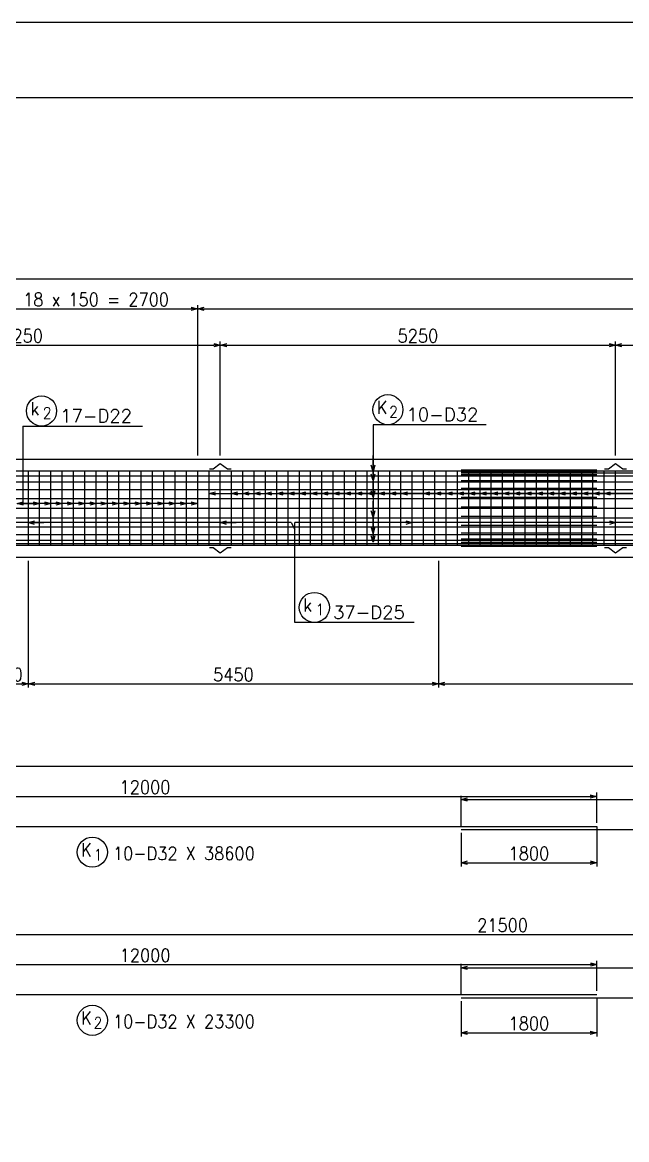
# Model space of a CAD drawing. Extents: x 92661 to 134711, y 44762 to 74462.
# Drawn here: x 100689 to 108716, y 59612 to 74462 of the extents above; entities that cross this region are included whole.
import ezdxf

# ---------------------------------------------------------------- set-up
doc = ezdxf.new("R2010")
doc.units = 0
doc.header["$LTSCALE"] = 300
doc.header["$MEASUREMENT"] = 0
doc.layers.get('0').update_dxf_attribs({"linetype": 'CONTINUOUS'})
doc.layers.get('DEFPOINTS').update_dxf_attribs({"linetype": 'CONTINUOUS'})
for name, color, linetype in [('スペーサー-2', 3, 'CONTINUOUS'), ('寸法', 1, 'CONTINUOUS'), ('引き出し横', 1, 'CONTINUOUS'), ('引き出し縦', 1, 'CONTINUOUS'), ('杭主筋', 2, 'CONTINUOUS'), ('枠', 7, 'CONTINUOUS'), ('構造', 3, 'CONTINUOUS'), ('肋筋', 3, 'CONTINUOUS'), ('鉄筋材料', 3, 'CONTINUOUS')]:
    doc.layers.add(name, color=color, linetype=linetype)
doc.styles.add('romans', font='ROMANS.shx', dxfattribs={"width": 0.9, "bigfont": 'EXTFONT.shx'})
doc.styles.add('ｽﾀｲﾙ1', font='ROMANS.shx', dxfattribs={"bigfont": 'EXTFONT.shx'})
doc.dimstyles.new('ST-50', dxfattribs={"dimscale": 50, "dimtxt": 3.5, "dimasz": 1.7, "dimexe": 1, "dimexo": 1, "dimgap": 1, "dimtad": 0, "dimdec": 0, "dimzin": 0, "dimdsep": 46, "dimtxsty": 'romans', "dimblk": 'OPEN30', "dimcen": 1, "dimdle": 3, "dimclrd": 1, "dimclre": 1, "dimclrt": 3, "dimaunit": 1, "dimadec": 0, "dimazin": 0, "dimtfac": 1, "dimtdec": 0, "dimtix": 1, "dimtmove": 2, "dimatfit": 3, "dimldrblk": 'NONE', "dimfxl": 0, "dimtvp": 0.7, "dimtolj": 1, "dimtzin": 0, "dimarcsym": 0})
doc.dimstyles.new('矢', dxfattribs={"dimscale": 50, "dimtxt": 3.5, "dimasz": 1.7, "dimexe": 1, "dimexo": 0.7, "dimgap": 0.09, "dimtad": 0, "dimdec": 0, "dimzin": 0, "dimdsep": 46, "dimtxsty": 'romans', "dimblk": 'OPEN30', "dimcen": 1, "dimdle": 1, "dimclrd": 1, "dimclre": 1, "dimclrt": 3, "dimaunit": 1, "dimadec": 0, "dimazin": 0, "dimtfac": 1, "dimtdec": 0, "dimtix": 1, "dimtmove": 2, "dimatfit": 3, "dimldrblk": 'OPEN30', "dimfxl": 0, "dimtvp": 0.7, "dimtolj": 1, "dimtzin": 0, "dimarcsym": 0})

# ---------------------------------------------------------------- blocks, each defined once
blk = doc.blocks.new('_Open30')
at = {"color": 0, "lineweight": -2}
for p, q in [((-1, 0.27), (0, 0)), ((0, 0), (-1, -0.27)), ((0, 0), (-1, 0))]:
    blk.add_line(p, q, dxfattribs=at)
blk = doc.blocks.new('*D15')
at = {"layer": 'DEFPOINTS', "color": 0, "linetype": 'Continuous'}
for p in [(103018, 70655), (100318, 68655), (103018, 68655)]:
    blk.add_point(p, dxfattribs=at)
at = {"layer": '引き出し横', "color": 1, "linetype": 'Continuous', "lineweight": -2}
for p, q in [((100318, 68705), (100318, 70705)), ((103018, 68705), (103018, 70705)), ((100403, 70655), (102933, 70655))]:
    blk.add_line(p, q, dxfattribs=at)
at = {"layer": '引き出し横', "color": 1, "linetype": 'Continuous', "lineweight": -2, "xscale": 85, "yscale": 85, "zscale": 85, "rotation": 180}
blk.add_blockref('_Open30', (100318, 70655), dxfattribs=at)
at = {"layer": '引き出し横', "color": 1, "linetype": 'Continuous', "lineweight": -2, "xscale": 85, "yscale": 85, "zscale": 85}
blk.add_blockref('_Open30', (103018, 70655), dxfattribs=at)
at = {"layer": '引き出し横', "color": 3, "linetype": 'Continuous', "insert": (101668, 70778), "char_height": 175, "attachment_point": 5, "style": 'romans'}
blk.add_mtext('\\A1;18 x 150 = 2700', dxfattribs=at)
blk = doc.blocks.new('_None')
blk = doc.blocks.new('*D16')
at = {"layer": 'DEFPOINTS', "color": 0, "linetype": 'Continuous'}
for p in [(117818, 62339), (96318, 61939), (117818, 61939)]:
    blk.add_point(p, dxfattribs=at)
at = {"layer": '寸法', "color": 1, "linetype": 'Continuous', "lineweight": -2}
for p, q in [((96318, 61989), (96318, 62389)), ((117818, 61989), (117818, 62389)), ((96403, 62339), (117733, 62339))]:
    blk.add_line(p, q, dxfattribs=at)
at = {"layer": '寸法', "color": 1, "linetype": 'Continuous', "lineweight": -2, "xscale": 85, "yscale": 85, "zscale": 85, "rotation": 180}
blk.add_blockref('_Open30', (96318, 62339), dxfattribs=at)
at = {"layer": '寸法', "color": 1, "linetype": 'Continuous', "lineweight": -2, "xscale": 85, "yscale": 85, "zscale": 85}
blk.add_blockref('_Open30', (117818, 62339), dxfattribs=at)
at = {"layer": '寸法', "color": 3, "linetype": 'Continuous', "insert": (107068, 62462), "char_height": 175, "attachment_point": 5, "style": 'romans'}
blk.add_mtext('\\A1;21500', dxfattribs=at)
blk = doc.blocks.new('*D17')
at = {"layer": 'DEFPOINTS', "color": 0, "linetype": 'Continuous'}
for p in [(130018, 64574), (96318, 64174), (130018, 64174)]:
    blk.add_point(p, dxfattribs=at)
at = {"layer": '寸法', "color": 1, "linetype": 'Continuous', "lineweight": -2}
for p, q in [((96318, 64224), (96318, 64624)), ((130018, 64224), (130018, 64624)), ((96403, 64574), (129933, 64574))]:
    blk.add_line(p, q, dxfattribs=at)
at = {"layer": '寸法', "color": 1, "linetype": 'Continuous', "lineweight": -2, "xscale": 85, "yscale": 85, "zscale": 85, "rotation": 180}
blk.add_blockref('_Open30', (96318, 64574), dxfattribs=at)
at = {"layer": '寸法', "color": 1, "linetype": 'Continuous', "lineweight": -2, "xscale": 85, "yscale": 85, "zscale": 85}
blk.add_blockref('_Open30', (130018, 64574), dxfattribs=at)
at = {"layer": '寸法', "color": 3, "linetype": 'Continuous', "insert": (113168, 64697), "char_height": 175, "attachment_point": 5, "style": 'romans'}
blk.add_mtext('\\A1;33700', dxfattribs=at)
blk = doc.blocks.new('*D18')
at = {"layer": 'DEFPOINTS', "color": 0, "linetype": 'Continuous'}
for p in [(103318, 70172), (98068, 68647), (103318, 68655)]:
    blk.add_point(p, dxfattribs=at)
at = {"layer": '寸法', "color": 1, "linetype": 'Continuous', "lineweight": -2}
for p, q in [((98068, 68697), (98068, 70222)), ((98153, 70172), (103233, 70172)), ((103318, 68705), (103318, 70222))]:
    blk.add_line(p, q, dxfattribs=at)
at = {"layer": '寸法', "color": 1, "linetype": 'Continuous', "lineweight": -2, "xscale": 85, "yscale": 85, "zscale": 85, "rotation": 180}
blk.add_blockref('_Open30', (98068, 70172), dxfattribs=at)
at = {"layer": '寸法', "color": 1, "linetype": 'Continuous', "lineweight": -2, "xscale": 85, "yscale": 85, "zscale": 85}
blk.add_blockref('_Open30', (103318, 70172), dxfattribs=at)
at = {"layer": '寸法', "color": 3, "linetype": 'Continuous', "insert": (100693, 70295), "char_height": 175, "attachment_point": 5, "style": 'romans'}
blk.add_mtext('\\A1;5250', dxfattribs=at)
blk = doc.blocks.new('*D19')
at = {"layer": 'DEFPOINTS', "color": 0, "linetype": 'Continuous'}
for p in [(130118, 71055), (97618, 69305), (130118, 68655)]:
    blk.add_point(p, dxfattribs=at)
at = {"layer": '寸法', "color": 1, "linetype": 'Continuous', "lineweight": -2}
for p, q in [((97618, 69355), (97618, 71105)), ((97703, 71055), (130033, 71055)), ((130118, 68705), (130118, 71105))]:
    blk.add_line(p, q, dxfattribs=at)
at = {"layer": '寸法', "color": 1, "linetype": 'Continuous', "lineweight": -2, "xscale": 85, "yscale": 85, "zscale": 85, "rotation": 180}
blk.add_blockref('_Open30', (97618, 71055), dxfattribs=at)
at = {"layer": '寸法', "color": 1, "linetype": 'Continuous', "lineweight": -2, "xscale": 85, "yscale": 85, "zscale": 85}
blk.add_blockref('_Open30', (130118, 71055), dxfattribs=at)
at = {"layer": '寸法', "color": 3, "linetype": 'Continuous', "insert": (113868, 71178), "char_height": 175, "attachment_point": 5, "style": 'romans'}
blk.add_mtext('\\A1;32500', dxfattribs=at)
blk = doc.blocks.new('*D26')
at = {"layer": 'DEFPOINTS', "color": 0, "linetype": 'Continuous'}
for p in [(113818, 70172), (108568, 68655), (113818, 68655)]:
    blk.add_point(p, dxfattribs=at)
at = {"layer": '寸法', "color": 1, "linetype": 'Continuous', "lineweight": -2}
for p, q in [((108568, 68705), (108568, 70222)), ((108653, 70172), (113733, 70172)), ((113818, 68705), (113818, 70222))]:
    blk.add_line(p, q, dxfattribs=at)
at = {"layer": '寸法', "color": 1, "linetype": 'Continuous', "lineweight": -2, "xscale": 85, "yscale": 85, "zscale": 85, "rotation": 180}
blk.add_blockref('_Open30', (108568, 70172), dxfattribs=at)
at = {"layer": '寸法', "color": 1, "linetype": 'Continuous', "lineweight": -2, "xscale": 85, "yscale": 85, "zscale": 85}
blk.add_blockref('_Open30', (113818, 70172), dxfattribs=at)
at = {"layer": '寸法', "color": 3, "linetype": 'Continuous', "insert": (111193, 70295), "char_height": 175, "attachment_point": 5, "style": 'romans'}
blk.add_mtext('\\A1;5250', dxfattribs=at)
blk = doc.blocks.new('*D27')
at = {"layer": 'DEFPOINTS', "color": 0, "linetype": 'Continuous'}
for p in [(118468, 70655), (103018, 68655), (118468, 68655)]:
    blk.add_point(p, dxfattribs=at)
at = {"layer": '引き出し横', "color": 1, "linetype": 'Continuous', "lineweight": -2}
for p, q in [((103018, 68705), (103018, 70705)), ((118468, 68705), (118468, 70705)), ((103103, 70655), (118383, 70655))]:
    blk.add_line(p, q, dxfattribs=at)
at = {"layer": '引き出し横', "color": 1, "linetype": 'Continuous', "lineweight": -2, "xscale": 85, "yscale": 85, "zscale": 85, "rotation": 180}
blk.add_blockref('_Open30', (103018, 70655), dxfattribs=at)
at = {"layer": '引き出し横', "color": 1, "linetype": 'Continuous', "lineweight": -2, "xscale": 85, "yscale": 85, "zscale": 85}
blk.add_blockref('_Open30', (118468, 70655), dxfattribs=at)
at = {"layer": '引き出し横', "color": 3, "linetype": 'Continuous', "insert": (110743, 70778), "char_height": 175, "attachment_point": 5, "style": 'romans'}
blk.add_mtext('\\A1;103 x 150 = 15450', dxfattribs=at)
blk = doc.blocks.new('*D28')
at = {"layer": 'DEFPOINTS', "color": 0, "linetype": 'Continuous'}
for p in [(108568, 70172), (103318, 68655), (108568, 68655)]:
    blk.add_point(p, dxfattribs=at)
at = {"layer": '寸法', "color": 1, "linetype": 'Continuous', "lineweight": -2}
for p, q in [((103318, 68705), (103318, 70222)), ((103403, 70172), (108483, 70172)), ((108568, 68705), (108568, 70222))]:
    blk.add_line(p, q, dxfattribs=at)
at = {"layer": '寸法', "color": 1, "linetype": 'Continuous', "lineweight": -2, "xscale": 85, "yscale": 85, "zscale": 85, "rotation": 180}
blk.add_blockref('_Open30', (103318, 70172), dxfattribs=at)
at = {"layer": '寸法', "color": 1, "linetype": 'Continuous', "lineweight": -2, "xscale": 85, "yscale": 85, "zscale": 85}
blk.add_blockref('_Open30', (108568, 70172), dxfattribs=at)
at = {"layer": '寸法', "color": 3, "linetype": 'Continuous', "insert": (105943, 70295), "char_height": 175, "attachment_point": 5, "style": 'romans'}
blk.add_mtext('\\A1;5250', dxfattribs=at)
blk = doc.blocks.new('*D51')
at = {"layer": 'DEFPOINTS', "color": 0, "linetype": 'Continuous'}
for p in [(108318, 64174), (96318, 63774), (108318, 63774)]:
    blk.add_point(p, dxfattribs=at)
at = {"layer": '引き出し横', "color": 1, "linetype": 'Continuous', "lineweight": -2}
for p, q in [((96318, 63824), (96318, 64224)), ((96403, 64174), (108233, 64174)), ((108318, 63824), (108318, 64224))]:
    blk.add_line(p, q, dxfattribs=at)
at = {"layer": '引き出し横', "color": 1, "linetype": 'Continuous', "lineweight": -2, "xscale": 85, "yscale": 85, "zscale": 85, "rotation": 180}
blk.add_blockref('_Open30', (96318, 64174), dxfattribs=at)
at = {"layer": '引き出し横', "color": 1, "linetype": 'Continuous', "lineweight": -2, "xscale": 85, "yscale": 85, "zscale": 85}
blk.add_blockref('_Open30', (108318, 64174), dxfattribs=at)
at = {"layer": '引き出し横', "color": 3, "linetype": 'Continuous', "insert": (102318, 64297), "char_height": 175, "attachment_point": 5, "style": 'romans'}
blk.add_mtext('\\A1;12000', dxfattribs=at)
blk = doc.blocks.new('*D52')
at = {"layer": 'DEFPOINTS', "color": 0, "linetype": 'Continuous'}
for p in [(116518, 64132), (106518, 63732), (116518, 63732)]:
    blk.add_point(p, dxfattribs=at)
at = {"layer": '引き出し横', "color": 1, "linetype": 'Continuous', "lineweight": -2}
for p, q in [((106518, 63782), (106518, 64182)), ((116518, 63782), (116518, 64182)), ((106603, 64132), (116433, 64132))]:
    blk.add_line(p, q, dxfattribs=at)
at = {"layer": '引き出し横', "color": 1, "linetype": 'Continuous', "lineweight": -2, "xscale": 85, "yscale": 85, "zscale": 85, "rotation": 180}
blk.add_blockref('_Open30', (106518, 64132), dxfattribs=at)
at = {"layer": '引き出し横', "color": 1, "linetype": 'Continuous', "lineweight": -2, "xscale": 85, "yscale": 85, "zscale": 85}
blk.add_blockref('_Open30', (116518, 64132), dxfattribs=at)
at = {"layer": '引き出し横', "color": 3, "linetype": 'Continuous', "insert": (111518, 64254), "char_height": 175, "attachment_point": 5, "style": 'romans'}
blk.add_mtext('\\A1;10000', dxfattribs=at)
blk = doc.blocks.new('*D53')
at = {"layer": 'DEFPOINTS', "color": 0, "linetype": 'Continuous'}
for p in [(108319, 61939), (96318, 61539), (108319, 61539)]:
    blk.add_point(p, dxfattribs=at)
at = {"layer": '引き出し横', "color": 1, "linetype": 'Continuous', "lineweight": -2}
for p, q in [((96318, 61589), (96318, 61989)), ((96403, 61939), (108234, 61939)), ((108319, 61589), (108319, 61989))]:
    blk.add_line(p, q, dxfattribs=at)
at = {"layer": '引き出し横', "color": 1, "linetype": 'Continuous', "lineweight": -2, "xscale": 85, "yscale": 85, "zscale": 85, "rotation": 180}
blk.add_blockref('_Open30', (96318, 61939), dxfattribs=at)
at = {"layer": '引き出し横', "color": 1, "linetype": 'Continuous', "lineweight": -2, "xscale": 85, "yscale": 85, "zscale": 85}
blk.add_blockref('_Open30', (108319, 61939), dxfattribs=at)
at = {"layer": '引き出し横', "color": 3, "linetype": 'Continuous', "insert": (102319, 62062), "char_height": 175, "attachment_point": 5, "style": 'romans'}
blk.add_mtext('\\A1;12000', dxfattribs=at)
blk = doc.blocks.new('*D54')
at = {"layer": 'DEFPOINTS', "color": 0, "linetype": 'Continuous'}
for p in [(117818, 61897), (106518, 61497), (117818, 61497)]:
    blk.add_point(p, dxfattribs=at)
at = {"layer": '引き出し横', "color": 1, "linetype": 'Continuous', "lineweight": -2}
for p, q in [((106518, 61547), (106518, 61947)), ((117818, 61547), (117818, 61947)), ((106603, 61897), (117733, 61897))]:
    blk.add_line(p, q, dxfattribs=at)
at = {"layer": '引き出し横', "color": 1, "linetype": 'Continuous', "lineweight": -2, "xscale": 85, "yscale": 85, "zscale": 85, "rotation": 180}
blk.add_blockref('_Open30', (106518, 61897), dxfattribs=at)
at = {"layer": '引き出し横', "color": 1, "linetype": 'Continuous', "lineweight": -2, "xscale": 85, "yscale": 85, "zscale": 85}
blk.add_blockref('_Open30', (117818, 61897), dxfattribs=at)
at = {"layer": '引き出し横', "color": 3, "linetype": 'Continuous', "insert": (112168, 62019), "char_height": 175, "attachment_point": 5, "style": 'romans'}
blk.add_mtext('\\A1;11300', dxfattribs=at)
blk = doc.blocks.new('*D62')
at = {"layer": 'DEFPOINTS', "color": 0, "linetype": 'Continuous'}
for p in [(100768, 67355), (106218, 67355), (106218, 65671)]:
    blk.add_point(p, dxfattribs=at)
at = {"layer": '構造', "color": 1, "linetype": 'Continuous', "lineweight": -2}
for p, q in [((100768, 67305), (100768, 65621)), ((106218, 67305), (106218, 65621)), ((100853, 65671), (106133, 65671))]:
    blk.add_line(p, q, dxfattribs=at)
at = {"layer": '構造', "color": 1, "linetype": 'Continuous', "lineweight": -2, "xscale": 85, "yscale": 85, "zscale": 85, "rotation": 180}
blk.add_blockref('_Open30', (100768, 65671), dxfattribs=at)
at = {"layer": '構造', "color": 1, "linetype": 'Continuous', "lineweight": -2, "xscale": 85, "yscale": 85, "zscale": 85}
blk.add_blockref('_Open30', (106218, 65671), dxfattribs=at)
at = {"layer": '構造', "color": 3, "linetype": 'Continuous', "insert": (103493, 65793), "char_height": 175, "attachment_point": 5, "style": 'romans'}
blk.add_mtext('\\A1;5450', dxfattribs=at)
blk = doc.blocks.new('*D63')
at = {"layer": 'DEFPOINTS', "color": 0, "linetype": 'Continuous'}
for p in [(106218, 67355), (116518, 67355), (116518, 65671)]:
    blk.add_point(p, dxfattribs=at)
at = {"layer": '構造', "color": 1, "linetype": 'Continuous', "lineweight": -2}
for p, q in [((106218, 67305), (106218, 65621)), ((116518, 67305), (116518, 65621)), ((106303, 65671), (116433, 65671))]:
    blk.add_line(p, q, dxfattribs=at)
at = {"layer": '構造', "color": 1, "linetype": 'Continuous', "lineweight": -2, "xscale": 85, "yscale": 85, "zscale": 85, "rotation": 180}
blk.add_blockref('_Open30', (106218, 65671), dxfattribs=at)
at = {"layer": '構造', "color": 1, "linetype": 'Continuous', "lineweight": -2, "xscale": 85, "yscale": 85, "zscale": 85}
blk.add_blockref('_Open30', (116518, 65671), dxfattribs=at)
at = {"layer": '構造', "color": 3, "linetype": 'Continuous', "insert": (111368, 65793), "char_height": 175, "attachment_point": 5, "style": 'romans'}
blk.add_mtext('\\A1;10300', dxfattribs=at)
blk = doc.blocks.new('*D68')
at = {"color": 1, "linetype": 'Continuous', "lineweight": -2}
for p, q in [((108318, 63774), (108318, 63243)), ((106518, 63691), (106518, 63243)), ((106603, 63293), (108233, 63293))]:
    blk.add_line(p, q, dxfattribs=at)
at = {"layer": 'DEFPOINTS', "color": 0, "linetype": 'Continuous'}
for p in [(106518, 63741), (108318, 63824), (108318, 63293)]:
    blk.add_point(p, dxfattribs=at)
at = {"color": 1, "linetype": 'Continuous', "lineweight": -2, "xscale": 85, "yscale": 85, "zscale": 85, "rotation": 180}
blk.add_blockref('_Open30', (106518, 63293), dxfattribs=at)
at = {"color": 1, "linetype": 'Continuous', "lineweight": -2, "xscale": 85, "yscale": 85, "zscale": 85}
blk.add_blockref('_Open30', (108318, 63293), dxfattribs=at)
at = {"color": 3, "linetype": 'Continuous', "insert": (107418, 63415), "char_height": 175, "attachment_point": 5, "style": 'romans'}
blk.add_mtext('\\A1;1800', dxfattribs=at)
blk = doc.blocks.new('*D69')
at = {"color": 1, "linetype": 'Continuous', "lineweight": -2}
for p, q in [((108318, 61489), (108318, 60982)), ((106518, 61451), (106518, 60982)), ((106603, 61032), (108233, 61032))]:
    blk.add_line(p, q, dxfattribs=at)
at = {"layer": 'DEFPOINTS', "color": 0, "linetype": 'Continuous'}
for p in [(106518, 61501), (108318, 61539), (108318, 61032)]:
    blk.add_point(p, dxfattribs=at)
at = {"color": 1, "linetype": 'Continuous', "lineweight": -2, "xscale": 85, "yscale": 85, "zscale": 85, "rotation": 180}
blk.add_blockref('_Open30', (106518, 61032), dxfattribs=at)
at = {"color": 1, "linetype": 'Continuous', "lineweight": -2, "xscale": 85, "yscale": 85, "zscale": 85}
blk.add_blockref('_Open30', (108318, 61032), dxfattribs=at)
at = {"color": 3, "linetype": 'Continuous', "insert": (107418, 61155), "char_height": 175, "attachment_point": 5, "style": 'romans'}
blk.add_mtext('\\A1;1800', dxfattribs=at)
blk = doc.blocks.new('*D78')
at = {"layer": 'DEFPOINTS', "color": 0, "linetype": 'Continuous'}
for p in [(100218, 67355), (100768, 67355), (100768, 65671)]:
    blk.add_point(p, dxfattribs=at)
at = {"layer": '寸法', "color": 1, "linetype": 'Continuous', "lineweight": -2}
for p, q in [((100218, 67305), (100218, 65621)), ((100768, 67305), (100768, 65621)), ((100303, 65671), (100683, 65671))]:
    blk.add_line(p, q, dxfattribs=at)
at = {"layer": '寸法', "color": 1, "linetype": 'Continuous', "lineweight": -2, "xscale": 85, "yscale": 85, "zscale": 85, "rotation": 180}
blk.add_blockref('_Open30', (100218, 65671), dxfattribs=at)
at = {"layer": '寸法', "color": 1, "linetype": 'Continuous', "lineweight": -2, "xscale": 85, "yscale": 85, "zscale": 85}
blk.add_blockref('_Open30', (100768, 65671), dxfattribs=at)
at = {"layer": '寸法', "color": 3, "linetype": 'Continuous', "insert": (100493, 65793), "char_height": 175, "attachment_point": 5, "style": 'romans'}
blk.add_mtext('\\A1;550', dxfattribs=at)

msp = doc.modelspace()

# ---------------------------------------------------------------- linework, layer by layer
at = {"layer": 'スペーサー-2', "color": 3, "linetype": 'Continuous', "flags": 128}
for points in [[(103173.48308, 68527.34277), (103223.48308, 68527.34277), (103318.48308, 68597.34277), (103413.48308, 68527.34277), (103463.48308, 68527.34277)], [(108423.48308, 68527.34277), (108473.48308, 68527.34277), (108568.48308, 68597.34277), (108663.48308, 68527.34277), (108713.48308, 68527.34277)], [(103173.48308, 67483.42277), (103223.48308, 67483.42277), (103318.48308, 67413.42277), (103413.48308, 67483.42277), (103463.48308, 67483.42277)], [(108423.48308, 67483.42277), (108473.48308, 67483.42277), (108568.48308, 67413.42277), (108663.48308, 67483.42277), (108713.48308, 67483.42277)]]:
    msp.add_lwpolyline(points, dxfattribs=at)
at = {"layer": '引き出し横', "linetype": 'Continuous'}
for p, q in [((100696.87374, 69096.91087), (102284.63547, 69096.91087)), ((100696.87374, 69096.91087), (100696.87374, 68066.25765)), ((103168.48308, 68200.57326), (109790.78023, 68200.57326)), ((129804.08533, 68200.57326), (104095.34045, 68200.57326)), ((104259.7382, 67812.61774), (98118.48308, 67812.61774)), ((104259.7382, 67812.61774), (104309.7382, 67719.47104)), ((104309.7382, 66485.82003), (104309.7382, 67812.61774)), ((130018.48308, 67812.61774), (104309.7382, 67812.61774)), ((105894.60677, 66485.82003), (104309.7382, 66485.82003))]:
    msp.add_line(p, q, dxfattribs=at)
for centre in [(100943.81692, 69296.91087), (104567.98764, 66685.82003)]:
    msp.add_circle(centre, 200, dxfattribs=at)
at = {"layer": '引き出し縦', "linetype": 'Continuous', "flags": 128}
msp.add_lwpolyline([(106851.55564, 69114.04861), (105346.96308, 69114.04861), (105346.96308, 67552.69859)], dxfattribs=at)
at = {"layer": '引き出し縦', "linetype": 'Continuous'}
msp.add_circle((105544.57363, 69314.04861), 200, dxfattribs=at)
at = {"layer": '杭主筋', "linetype": 'Continuous'}
for p, q in [((96318.48308, 68499.38277), (130018.48308, 68499.38277)), ((106518.48308, 68513.8427), (108318.48308, 68513.8427)), ((106518.48308, 68488.03676), (108318.48308, 68488.03676)), ((106518.48308, 68475.20469), (117818.48308, 68475.20469)), ((96318.48308, 68433.19932), (130018.48308, 68433.19932)), ((96318.48308, 68354.69352), (117818.48308, 68354.69352)), ((106518.48308, 68452.5537), (108318.48308, 68452.5537)), ((106518.48308, 68374.0479), (108318.48308, 68374.0479)), ((96318.48308, 68252.38277), (130018.48308, 68252.38277)), ((106518.48308, 68271.73715), (108318.48308, 68271.73715)), ((96318.48308, 68133.23938), (117818.48308, 68133.23938)), ((106518.48308, 68152.59376), (108318.48308, 68152.59376)), ((106518.48308, 68024.73715), (108318.48308, 68024.73715)), ((96318.48308, 68005.38277), (114618.48308, 68005.38277)), ((96318.48308, 68005.38277), (130018.48308, 68005.38277)), ((96318.48308, 67877.52616), (117818.48308, 67877.52616)), ((106518.48308, 67896.88054), (108318.48308, 67896.88054)), ((96318.48308, 67758.38277), (130018.48308, 67758.38277)), ((106518.48308, 67777.73715), (108318.48308, 67777.73715)), ((96318.48308, 67656.07202), (117818.48308, 67656.07202)), ((96318.48308, 67577.56622), (130018.48308, 67577.56622)), ((106518.48308, 67675.4264), (108318.48308, 67675.4264)), ((106518.48308, 67596.9206), (108318.48308, 67596.9206)), ((96318.48308, 67535.56085), (117818.48308, 67535.56085)), ((96318.48308, 67511.38277), (130018.48308, 67511.38277)), ((106518.48308, 67554.91523), (108318.48308, 67554.91523)), ((106518.48308, 67498.01089), (108318.48308, 67498.01089)), ((96318.48308, 63774.30456), (108318.48308, 63774.30456)), ((106518.48308, 63731.94877), (116518.48308, 63731.94877)), ((96318.48308, 61539.13365), (108318.48308, 61539.13365)), ((106518.48308, 61496.77786), (117818.48308, 61496.77786))]:
    msp.add_line(p, q, dxfattribs=at)
at = {"layer": '枠', "color": 1, "linetype": 'Continuous', "flags": 128}
msp.add_lwpolyline([(92660.61285, 74461.94194), (92660.61285, 44761.94194), (134710.61285, 44761.94194), (134710.61285, 74461.94194), (92660.61285, 74461.94194)], dxfattribs=at)
at = {"layer": '枠', "color": 2, "linetype": 'Continuous', "flags": 128}
msp.add_lwpolyline([(94160.61285, 45761.94194), (94160.61285, 73461.94194), (133710.61285, 73461.94194), (133710.61285, 45761.94194), (94160.61285, 45761.94194)], dxfattribs=at)
at = {"layer": '構造', "linetype": 'Continuous'}
for p, q in [((97618.48308, 68655.38277), (130118.48308, 68655.38277)), ((97618.48308, 67355.38277), (130118.48308, 67355.38277))]:
    msp.add_line(p, q, dxfattribs=at)
at = {"layer": '肋筋', "linetype": 'Continuous'}
for p, q in [((100768.48308, 67511.38277), (100768.48308, 68499.38277)), ((100918.48308, 67511.38277), (100918.48308, 68499.38277)), ((101068.48308, 67511.38277), (101068.48308, 68499.38277)), ((101218.48308, 67511.38277), (101218.48308, 68499.38277)), ((101368.48308, 67511.38277), (101368.48308, 68499.38277)), ((101518.48308, 67511.38277), (101518.48308, 68499.38277)), ((101668.48308, 67511.38277), (101668.48308, 68499.38277)), ((101818.48308, 67511.38277), (101818.48308, 68499.38277)), ((101968.48308, 67511.38277), (101968.48308, 68499.38277)), ((102118.48308, 67511.38277), (102118.48308, 68499.38277)), ((102268.48308, 67511.38277), (102268.48308, 68499.38277)), ((102418.48308, 67511.38277), (102418.48308, 68499.38277)), ((102568.48308, 67511.38277), (102568.48308, 68499.38277)), ((102718.48308, 67511.38277), (102718.48308, 68499.38277)), ((102868.48308, 67511.38277), (102868.48308, 68499.38277)), ((103018.48308, 67511.38277), (103018.48308, 68499.38277)), ((103168.48308, 67511.38277), (103168.48308, 68499.38277)), ((103318.48308, 67511.38277), (103318.48308, 68499.38277)), ((103468.48308, 67511.38277), (103468.48308, 68499.38277)), ((103618.48308, 67511.38277), (103618.48308, 68499.38277)), ((103768.48308, 67511.38277), (103768.48308, 68499.38277)), ((103918.48308, 67511.38277), (103918.48308, 68499.38277)), ((104068.48308, 67511.38277), (104068.48308, 68499.38277)), ((104218.48308, 67511.38277), (104218.48308, 68499.38277)), ((104368.48308, 67511.38277), (104368.48308, 68499.38277)), ((104518.48308, 67511.38277), (104518.48308, 68499.38277)), ((104668.48308, 67511.38277), (104668.48308, 68499.38277)), ((104818.48308, 67511.38277), (104818.48308, 68499.38277)), ((104968.48308, 67511.38277), (104968.48308, 68499.38277)), ((105118.48308, 67511.38277), (105118.48308, 68499.38277)), ((105268.48308, 67511.38277), (105268.48308, 68499.38277)), ((105418.48308, 67511.38277), (105418.48308, 68499.38277)), ((105568.48308, 67511.38277), (105568.48308, 68499.38277)), ((105718.48308, 67511.38277), (105718.48308, 68499.38277)), ((105868.48308, 67511.38277), (105868.48308, 68499.38277)), ((106018.48308, 67511.38277), (106018.48308, 68499.38277)), ((106168.48308, 67511.38277), (106168.48308, 68499.38277)), ((106318.48308, 67511.38277), (106318.48308, 68499.38277)), ((106468.48308, 67511.38277), (106468.48308, 68499.38277)), ((106618.48308, 67511.38277), (106618.48308, 68499.38277)), ((106768.48308, 67511.38277), (106768.48308, 68499.38277)), ((106918.48308, 67511.38277), (106918.48308, 68499.38277)), ((107068.48308, 67511.38277), (107068.48308, 68499.38277)), ((107218.48308, 67511.38277), (107218.48308, 68499.38277)), ((107368.48308, 67511.38277), (107368.48308, 68499.38277)), ((107518.48308, 67511.38277), (107518.48308, 68499.38277)), ((107668.48308, 67511.38277), (107668.48308, 68499.38277)), ((107818.48308, 67511.38277), (107818.48308, 68499.38277)), ((107968.48308, 67511.38277), (107968.48308, 68499.38277)), ((108118.48308, 67511.38277), (108118.48308, 68499.38277)), ((108268.48308, 67511.38277), (108268.48308, 68499.38277)), ((108418.48308, 67511.38277), (108418.48308, 68499.38277)), ((108568.48308, 67511.38277), (108568.48308, 68499.38277))]:
    msp.add_line(p, q, dxfattribs=at)
at = {"layer": '鉄筋材料', "color": 1, "linetype": 'Continuous'}
for centre in [(101618.41194, 63433.13945), (101618.41194, 61197.96853)]:
    msp.add_circle(centre, 200, dxfattribs=at)

# ---------------------------------------------------------------- texts
at = {"layer": '引き出し横', "color": 3, "style": 'ｽﾀｲﾙ1', "width": 0.9}
for s, height, p in [('k', 175, (100795.81576, 69240.98077)), ('2', 150, (100960.74778, 69193.78532)), ('k', 175, (104419.98649, 66629.88993)), ('1', 150, (104584.91851, 66582.69448))]:
    msp.add_text(s, height=height, dxfattribs=at).set_placement(p)
at = {"layer": '引き出し横', "color": 3, "style": 'romans'}
for s, p in [('17-D22', (101192.19906, 69144.27648)), ('37-D25', (104816.36978, 66533.18563))]:
    msp.add_text(s, height=175, dxfattribs=at).set_placement(p)
at = {"layer": '引き出し縦', "color": 3, "style": 'ｽﾀｲﾙ1', "width": 0.9}
for s, height, p in [('K', 175, (105396.57247, 69258.11851)), ('2', 150, (105561.50449, 69210.92306))]:
    msp.add_text(s, height=height, dxfattribs=at).set_placement(p)
at = {"layer": '引き出し縦', "color": 3, "style": 'romans'}
msp.add_text('10-D32', height=175, dxfattribs=at).set_placement((105792.95577, 69161.41422))
at = {"layer": '鉄筋材料', "color": 3, "style": 'ｽﾀｲﾙ1', "width": 0.9}
for s, height, p in [('K', 175, (101470.27774, 63377.46188)), ('1', 150, (101636.24723, 63323.52515)), ('K', 175, (101470.27774, 61142.29096)), ('2', 150, (101636.24723, 61088.35424))]:
    msp.add_text(s, height=height, dxfattribs=at).set_placement(p)
at = {"layer": '鉄筋材料', "style": 'romans', "width": 0.9}
for s, p in [('10-D32 X 38600', (101893.41194, 63329.28635)), ('10-D32 X 23300', (101893.41194, 61094.11543))]:
    msp.add_text(s, height=175, dxfattribs=at).set_placement(p)

# ---------------------------------------------------------------- dimensions: what is measured, and where the dimension line sits
at = {"linetype": 'Continuous'}
for base, p1, p2, picture, middle in [((108318.48308, 63292.76032), (106518.48308, 63741.18435), (108318.48308, 63824.30456), '*D68', (107418.48308, 63415.26032)), ((108318.48308, 61032.34699), (106518.48308, 61501.01344), (108318.48308, 61539.13365), '*D69', (107418.48308, 61154.84699))]:
    dim = msp.add_linear_dim(base=base, p1=p1, p2=p2, dimstyle='ST-50', dxfattribs=at)
    dim.commit()
    dim.dimension.update_dxf_attribs({"geometry": picture, "text_midpoint": middle})
at = {"layer": '寸法', "linetype": 'Continuous'}
for base, p1, p2, picture, middle in [((130118.48308, 71055.43614), (97618.48308, 69305.37114), (130118.48308, 68655.38277), '*D19', (113868.48308, 71177.93614)), ((103318.48308, 70172.01364), (98068.48308, 68647.34277), (103318.48308, 68655.38277), '*D18', (100693.48308, 70294.51364)), ((108568.48308, 70172.01364), (103318.48308, 68655.38277), (108568.48308, 68655.38277), '*D28', (105943.48308, 70294.51364)), ((113818.48308, 70172.01364), (108568.48308, 68655.38277), (113818.48308, 68655.38277), '*D26', (111193.48308, 70294.51364)), ((100768.48308, 65670.65913), (100218.48308, 67355.38277), (100768.48308, 67355.38277), '*D78', (100493.48308, 65793.15913)), ((130018.48308, 64574.30456), (96318.48308, 64174.30456), (130018.48308, 64174.30456), '*D17', (113168.48308, 64696.80456)), ((117818.48308, 62339.13365), (96318.48308, 61939.13365), (117818.48308, 61939.13365), '*D16', (107068.48308, 62461.63365))]:
    dim = msp.add_linear_dim(base=base, p1=p1, p2=p2, dimstyle='ST-50', dxfattribs=at)
    dim.commit()
    dim.dimension.update_dxf_attribs({"geometry": picture, "text_midpoint": middle})
at = {"layer": '引き出し横', "linetype": 'Continuous'}
for base, p1, p2, text, picture, middle in [((103018.48308, 70655.43614), (100318.48308, 68655.38277), (103018.48308, 68655.38277), '18 x 150 = <>', '*D15', (101668.48308, 70777.93614)), ((118468.48308, 70655.43614), (103018.48308, 68655.38277), (118468.48308, 68655.38277), '103 x 150 = <>', '*D27', (110743.48308, 70777.93614))]:
    dim = msp.add_linear_dim(base=base, p1=p1, p2=p2, text=text, dimstyle='ST-50', dxfattribs=at)
    dim.commit()
    dim.dimension.update_dxf_attribs({"geometry": picture, "text_midpoint": middle})
for base, p1, p2, picture, middle in [((108318.48308, 64174.30456), (96318.48308, 63774.30456), (108318.48308, 63774.30456), '*D51', (102318.48308, 64296.80456)), ((116518.48308, 64131.94877), (106518.48308, 63731.94877), (116518.48308, 63731.94877), '*D52', (111518.48308, 64254.44877)), ((108318.79067, 61939.13365), (96318.48308, 61539.13365), (108318.79067, 61539.1696), '*D53', (102318.63688, 62061.63365)), ((117818.48308, 61896.77786), (106518.48308, 61496.83343), (117818.48308, 61496.7103), '*D54', (112168.48308, 62019.27786))]:
    dim = msp.add_linear_dim(base=base, p1=p1, p2=p2, dimstyle='ST-50', dxfattribs=at)
    dim.commit()
    dim.dimension.update_dxf_attribs({"geometry": picture, "text_midpoint": middle})
at = {"layer": '構造', "linetype": 'Continuous'}
for base, p1, p2, picture, middle in [((106218.48308, 65670.65913), (100768.48308, 67355.38277), (106218.48308, 67355.38277), '*D62', (103493.48308, 65793.15913)), ((116518.48308, 65670.65913), (106218.48308, 67355.38277), (116518.48308, 67355.38277), '*D63', (111368.48308, 65793.15913))]:
    dim = msp.add_linear_dim(base=base, p1=p1, p2=p2, dimstyle='ST-50', dxfattribs=at)
    dim.commit()
    dim.dimension.update_dxf_attribs({"geometry": picture, "text_midpoint": middle})

# ---------------------------------------------------------------- leaders
at = {"layer": '引き出し横', "linetype": 'Continuous'}
for points in [[(103168.26131, 68200.57326), (103381.13998, 68200.57326)], [(103468.26131, 68200.57326), (103681.13998, 68200.57326)], [(103618.26131, 68200.57326), (103831.13998, 68200.57326)], [(103768.26131, 68200.57326), (103981.13998, 68200.57326)], [(103918.26131, 68200.57326), (104131.13998, 68200.57326)], [(104068.26131, 68200.57326), (104281.13998, 68200.57326)], [(104218.26131, 68200.57326), (104431.13998, 68200.57326)], [(104368.26131, 68200.57326), (104581.13998, 68200.57326)], [(104518.26131, 68200.57326), (104731.13998, 68200.57326)], [(104668.26131, 68200.57326), (104881.13998, 68200.57326)], [(104818.26131, 68200.57326), (105031.13998, 68200.57326)], [(104968.26131, 68200.57326), (105181.13998, 68200.57326)], [(105118.26131, 68200.57326), (105331.13998, 68200.57326)], [(105268.26131, 68200.57326), (105481.13998, 68200.57326)], [(105418.26131, 68200.57326), (105631.13998, 68200.57326)], [(105568.26131, 68200.57326), (105781.13998, 68200.57326)], [(105718.26131, 68200.57326), (105931.13998, 68200.57326)], [(106018.26131, 68200.57326), (106231.13998, 68200.57326)], [(106168.26131, 68200.57326), (106381.13998, 68200.57326)], [(106318.26131, 68200.57326), (106531.13998, 68200.57326)], [(106468.26131, 68200.57326), (106681.13998, 68200.57326)], [(106618.26131, 68200.57326), (106831.13998, 68200.57326)], [(106768.26131, 68200.57326), (106981.13998, 68200.57326)], [(106918.26131, 68200.57326), (107131.13998, 68200.57326)], [(107068.26131, 68200.57326), (107281.13998, 68200.57326)], [(107218.26131, 68200.57326), (107431.13998, 68200.57326)], [(107368.26131, 68200.57326), (107581.13998, 68200.57326)], [(107518.26131, 68200.57326), (107731.13998, 68200.57326)], [(107668.26131, 68200.57326), (107881.13998, 68200.57326)], [(107818.26131, 68200.57326), (108031.13998, 68200.57326)], [(107968.26131, 68200.57326), (108181.13998, 68200.57326)], [(108118.26131, 68200.57326), (108331.13998, 68200.57326)], [(108268.26131, 68200.57326), (108481.13998, 68200.57326)], [(108418.26131, 68200.57326), (108631.13998, 68200.57326)], [(100618.48308, 68066.25765), (100831.36174, 68066.25765)], [(100918.48308, 68066.25765), (100705.60442, 68066.25765)], [(101068.48308, 68066.25765), (100855.60442, 68066.25765)], [(101218.48308, 68066.25765), (101005.60442, 68066.25765)], [(101368.48308, 68066.25765), (101155.60442, 68066.25765)], [(101518.48308, 68066.25765), (101305.60442, 68066.25765)], [(101668.48308, 68066.25765), (101455.60442, 68066.25765)], [(101818.48308, 68066.25765), (101605.60442, 68066.25765)], [(101968.48308, 68066.25765), (101755.60442, 68066.25765)], [(102118.48308, 68066.25765), (101905.60442, 68066.25765)], [(102268.48308, 68066.25765), (102055.60442, 68066.25765)], [(102418.48308, 68066.25765), (102205.60442, 68066.25765)], [(102568.48308, 68066.25765), (102355.60442, 68066.25765)], [(102718.48308, 68066.25765), (102505.60442, 68066.25765)], [(102868.48308, 68066.25765), (102655.60442, 68066.25765)], [(103018.48308, 68066.25765), (102805.60442, 68066.25765)], [(100763.42912, 67812.61774), (100976.30778, 67812.61774)], [(103315.83356, 67812.61774), (103528.71222, 67812.61774)], [(105868.48308, 67812.61774), (105655.60442, 67812.61774)], [(108571.02659, 67812.61774), (108358.14792, 67812.61774)]]:
    msp.add_leader(points, dimstyle='矢', override={"dimgap": 0.09, "dimtad": 0}, dxfattribs=at)
at = {"layer": '引き出し縦', "linetype": 'Continuous'}
for points in [[(105346.96308, 68492.34243), (105346.96308, 68705.22109)], [(105346.96308, 68371.83126), (105346.96308, 68584.70992)], [(105346.96308, 68150.37712), (105346.96308, 68363.25578)], [(105346.96308, 67886.08842), (105346.96308, 68098.96708)], [(105346.96308, 67673.20976), (105346.96308, 67886.08842)], [(105346.96308, 67552.69859), (105346.96308, 67765.57725)]]:
    msp.add_leader(points, dimstyle='矢', override={"dimgap": 0.09, "dimtad": 0}, dxfattribs=at)

doc.saveas('drawing.dxf')
